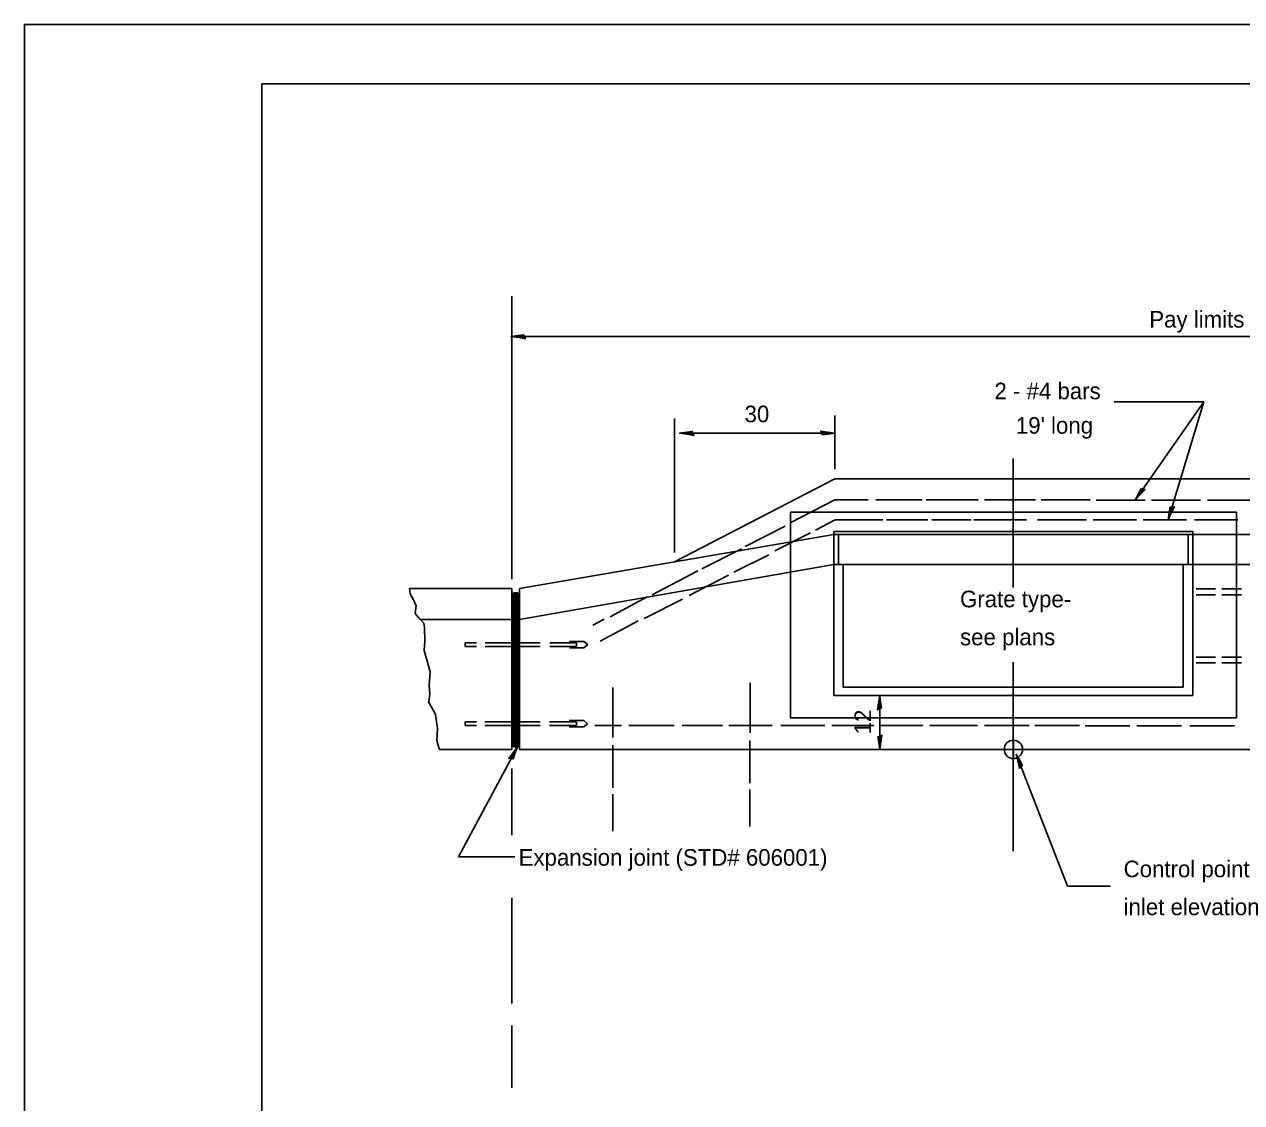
# Model space of a CAD drawing. Extents: x 0 to 2.83, y -0.12 to 1.83.
# Drawn here: x 0 to 0.855, y 1.076 to 1.833 of the extents above; entities that cross this region are included whole.
import ezdxf

# ---------------------------------------------------------------- set-up
doc = ezdxf.new("R2010")
doc.units = 0
for name, color, linetype in [('RD_Pr_Roadway_Dimensions', 7, 'Continuous'), ('RD_Pr_Roadway_Notes', 7, 'Continuous'), ('SH_General_Details', 7, 'Continuous'), ('SH_Printer_Plotting_Border', 7, 'Continuous')]:
    doc.layers.add(name, color=color, linetype=linetype)

msp = doc.modelspace()

# ---------------------------------------------------------------- linework, layer by layer
at = {"layer": 'RD_Pr_Roadway_Dimensions'}
for p, q in [((0.3422, 1.64237), (0.3422, 1.44377)), ((0.34177, 1.61413), (1.58242, 1.61413)), ((0.45646, 1.46249), (0.45646, 1.55649)), ((0.56908, 1.5209), (0.56908, 1.55869)), ((0.46005, 1.54621), (0.56908, 1.54621)), ((0.60052, 1.36211), (0.60052, 1.32417)), ((0.3422, 1.31083), (0.3422, 1.2641)), ((0.3422, 1.22008), (0.3422, 1.14583)), ((0.3422, 1.13037), (0.3422, 1.08648))]:
    msp.add_line(p, q, dxfattribs=at)
for points in [[(0.35095, 1.614), (0.35064, 1.61537), (0.34676, 1.61478), (0.34177, 1.61413), (0.3471, 1.6134), (0.35177, 1.61258), (0.35095, 1.614), (0.35054, 1.6149), (0.34512, 1.61412), (0.35105, 1.61308), (0.35017, 1.61425), (0.34768, 1.61409), (0.35008, 1.61373)], [(0.46923, 1.54608), (0.46892, 1.54745), (0.46504, 1.54686), (0.46005, 1.54621), (0.46538, 1.54548), (0.47005, 1.54466), (0.46923, 1.54608), (0.46882, 1.54699), (0.4634, 1.54621), (0.46933, 1.54517), (0.46845, 1.54633), (0.46596, 1.54617), (0.46836, 1.54581)], [(0.55989, 1.54635), (0.5602, 1.54498), (0.56408, 1.54557), (0.56908, 1.54621), (0.56375, 1.54695), (0.55908, 1.54777), (0.55989, 1.54635), (0.5603, 1.54544), (0.56572, 1.54622), (0.5598, 1.54726), (0.56067, 1.5461), (0.56316, 1.54625), (0.56077, 1.54662)], [(0.60039, 1.35293), (0.60176, 1.35323), (0.60117, 1.35712), (0.60052, 1.36211), (0.59979, 1.35678), (0.59897, 1.35211), (0.60039, 1.35293), (0.60129, 1.35334), (0.60051, 1.35875), (0.59947, 1.35283), (0.60064, 1.35371), (0.60048, 1.35619), (0.60012, 1.3538)], [(0.60065, 1.33335), (0.59928, 1.33304), (0.59987, 1.32916), (0.60052, 1.32417), (0.60125, 1.3295), (0.60207, 1.33417), (0.60065, 1.33335), (0.59975, 1.33294), (0.60053, 1.32752), (0.60157, 1.33344), (0.6004, 1.33257), (0.60056, 1.33008), (0.60092, 1.33247)]]:
    msp.add_lwpolyline(points, dxfattribs=at)
at = {"layer": 'RD_Pr_Roadway_Notes'}
for p, q in [((0.76504, 1.56821), (0.82813, 1.56821)), ((0.82813, 1.56821), (0.77979, 1.49931)), ((0.82813, 1.56821), (0.80302, 1.48544)), ((0.30479, 1.24874), (0.3462, 1.32599)), ((0.73228, 1.22826), (0.6964, 1.32082)), ((0.34434, 1.24874), (0.30479, 1.24874)), ((0.7626, 1.22826), (0.73228, 1.22826))]:
    msp.add_line(p, q, dxfattribs=at)
for points in [[(0.78517, 1.50675), (0.78387, 1.50728), (0.78213, 1.50376), (0.77979, 1.49931), (0.78345, 1.50325), (0.7868, 1.5066), (0.78517, 1.50675), (0.7842, 1.50693), (0.78172, 1.50205), (0.78598, 1.5063), (0.78452, 1.50625), (0.78322, 1.50412), (0.78489, 1.50588)], [(0.80582, 1.49419), (0.80442, 1.49429), (0.80385, 1.49041), (0.80302, 1.48544), (0.80527, 1.49033), (0.80741, 1.49456), (0.80582, 1.49419), (0.80483, 1.49406), (0.80401, 1.48865), (0.80672, 1.49402), (0.80535, 1.49352), (0.80478, 1.49109), (0.80582, 1.49328)], [(0.34175, 1.31796), (0.3431, 1.31758), (0.34441, 1.32128), (0.3462, 1.32599), (0.34304, 1.32164), (0.34011, 1.31791), (0.34175, 1.31796), (0.34274, 1.31789), (0.34461, 1.32304), (0.3409, 1.31831), (0.34234, 1.31853), (0.34337, 1.3208), (0.34192, 1.31886)], [(0.6996, 1.31221), (0.70076, 1.31299), (0.69881, 1.3164), (0.6964, 1.32082), (0.69765, 1.31559), (0.69857, 1.31094), (0.6996, 1.31221), (0.70029, 1.31292), (0.69761, 1.31769), (0.69878, 1.31179), (0.69955, 1.31303), (0.6985, 1.31529), (0.69903, 1.31293)]]:
    msp.add_lwpolyline(points, dxfattribs=at)
at = {"layer": 'SH_General_Details'}
for p, q in [((-0.00001, 1.83333), (-0.00001, 0)), ((2.83333, 1.83333), (-0.00001, 1.83333)), ((0.6942, 1.52859), (0.6942, 1.43798)), ((0.56908, 1.51424), (0.45646, 1.45582)), ((0.56908, 1.51424), (0.65361, 1.51424)), ((0.65361, 1.51424), (0.97524, 1.51424)), ((0.56908, 1.49936), (0.53776, 1.48334)), ((0.59244, 1.49936), (0.56908, 1.49936)), ((0.63028, 1.49936), (0.59785, 1.49936)), ((0.65361, 1.49936), (0.63323, 1.49936)), ((0.65361, 1.49936), (0.66958, 1.49936)), ((0.67401, 1.49936), (0.70988, 1.49936)), ((0.71381, 1.49936), (0.7482, 1.49936)), ((0.75254, 1.49931), (0.78693, 1.49931)), ((0.79125, 1.49931), (0.82565, 1.49931)), ((0.83068, 1.49931), (0.86508, 1.49931)), ((0.53793, 1.4909), (0.53793, 1.34629)), ((0.85107, 1.4909), (0.53793, 1.4909)), ((0.85107, 1.4909), (0.85107, 1.34629)), ((0.53426, 1.48095), (0.50596, 1.46663)), ((0.5693, 1.48552), (0.55541, 1.47808)), ((0.60276, 1.48552), (0.5693, 1.48552)), ((0.63421, 1.48552), (0.60522, 1.48552)), ((0.65361, 1.48552), (0.63716, 1.48552)), ((0.65361, 1.48552), (0.66467, 1.48552)), ((0.66664, 1.48552), (0.70352, 1.48552)), ((0.71133, 1.48544), (0.7457, 1.48544)), ((0.7504, 1.48544), (0.78087, 1.48544)), ((0.78557, 1.48544), (0.81603, 1.48544)), ((0.82145, 1.48544), (0.85191, 1.48544)), ((0.34757, 1.43712), (0.56827, 1.47503)), ((0.55191, 1.47633), (0.52695, 1.4636)), ((0.65361, 1.47721), (0.56827, 1.47721)), ((0.56827, 1.47721), (0.56827, 1.4537)), ((0.65361, 1.47503), (0.56827, 1.47503)), ((0.57159, 1.47503), (0.57159, 1.45404)), ((0.65361, 1.47721), (0.82026, 1.47721)), ((0.65361, 1.47503), (0.99866, 1.47503)), ((0.81714, 1.47504), (0.81714, 1.45404)), ((0.82026, 1.47721), (0.82026, 1.45383)), ((0.50342, 1.46504), (0.47554, 1.45095)), ((0.34767, 1.41548), (0.56827, 1.45404)), ((0.52266, 1.4609), (0.49811, 1.44856)), ((0.56822, 1.45369), (0.56822, 1.36203)), ((0.65361, 1.45404), (0.56827, 1.45404)), ((0.57489, 1.45375), (0.57489, 1.36789)), ((0.65361, 1.45404), (0.99866, 1.45404)), ((0.81359, 1.45404), (0.81359, 1.36789)), ((0.82026, 1.45404), (0.82026, 1.36203)), ((0.47284, 1.44952), (0.44072, 1.43265)), ((0.49446, 1.44649), (0.46679, 1.43233)), ((0.34223, 1.4371), (0.27046, 1.4371)), ((0.34223, 1.32417), (0.34223, 1.4371)), ((0.34757, 1.32417), (0.34757, 1.43712)), ((0.82264, 1.43699), (0.83632, 1.43699)), ((0.84078, 1.43699), (0.85446, 1.43699)), ((0.34337, 1.40866), (0.34337, 1.43419)), ((0.34337, 1.43419), (0.34649, 1.43419)), ((0.34441, 1.40866), (0.34441, 1.43419)), ((0.34545, 1.40866), (0.34545, 1.43419)), ((0.34649, 1.40866), (0.34649, 1.43419)), ((0.43738, 1.43138), (0.41131, 1.41722)), ((0.46203, 1.42979), (0.43516, 1.4161)), ((0.82264, 1.43283), (0.83632, 1.43283)), ((0.84078, 1.43283), (0.85446, 1.43283)), ((0.34223, 1.41549), (0.27787, 1.41549)), ((0.40718, 1.41562), (0.39907, 1.41149)), ((0.43102, 1.41451), (0.40434, 1.40022)), ((0.34337, 1.32595), (0.34337, 1.40866)), ((0.34441, 1.32595), (0.34441, 1.40866)), ((0.34545, 1.32595), (0.34545, 1.40866)), ((0.34649, 1.32595), (0.34649, 1.40866)), ((0.30957, 1.39909), (0.30957, 1.39647)), ((0.30957, 1.39909), (0.31743, 1.39909)), ((0.30957, 1.39647), (0.31743, 1.39647)), ((0.32346, 1.39909), (0.34223, 1.39909)), ((0.32346, 1.39647), (0.34223, 1.39647)), ((0.34757, 1.39909), (0.36223, 1.39909)), ((0.34757, 1.39647), (0.36223, 1.39647)), ((0.36884, 1.39909), (0.38763, 1.39909)), ((0.36884, 1.39647), (0.38763, 1.39647)), ((0.38284, 1.39997), (0.39283, 1.39997)), ((0.39283, 1.3956), (0.38284, 1.3956)), ((0.38763, 1.39909), (0.38763, 1.39647)), ((0.39283, 1.39997), (0.39554, 1.39778)), ((0.39554, 1.39778), (0.39283, 1.3956)), ((0.69424, 1.38551), (0.69424, 1.25265)), ((0.82264, 1.38909), (0.83632, 1.38909)), ((0.82264, 1.38493), (0.83632, 1.38493)), ((0.84078, 1.38909), (0.85446, 1.38909)), ((0.84078, 1.38493), (0.85446, 1.38493)), ((0.41311, 1.3326), (0.41311, 1.36765)), ((0.50953, 1.33594), (0.50953, 1.37098)), ((0.57489, 1.36789), (0.81359, 1.36789)), ((0.56822, 1.36203), (0.82026, 1.36203)), ((0.3095, 1.34358), (0.3095, 1.34095)), ((0.31736, 1.34358), (0.3095, 1.34358)), ((0.34223, 1.34358), (0.3234, 1.34358)), ((0.34757, 1.34358), (0.36217, 1.34358)), ((0.36878, 1.34358), (0.38756, 1.34358)), ((0.38262, 1.34445), (0.39277, 1.34445)), ((0.38756, 1.34358), (0.38756, 1.34095)), ((0.39277, 1.34445), (0.39547, 1.34226)), ((0.39547, 1.34226), (0.39277, 1.34008)), ((0.53793, 1.34629), (0.85107, 1.34629)), ((0.31736, 1.34095), (0.3095, 1.34095)), ((0.34223, 1.34095), (0.3234, 1.34095)), ((0.34757, 1.34095), (0.36217, 1.34095)), ((0.36878, 1.34095), (0.38756, 1.34095)), ((0.38262, 1.34008), (0.39277, 1.34008)), ((0.40061, 1.34097), (0.41936, 1.34097)), ((0.4244, 1.3409), (0.45634, 1.3409)), ((0.46174, 1.3409), (0.49024, 1.3409)), ((0.49466, 1.3409), (0.52513, 1.3409)), ((0.53102, 1.3409), (0.56198, 1.3409)), ((0.56689, 1.3409), (0.59637, 1.3409)), ((0.60129, 1.3409), (0.63077, 1.3409)), ((0.63568, 1.3409), (0.66909, 1.3409)), ((0.67401, 1.3409), (0.70545, 1.3409)), ((0.70938, 1.3409), (0.74083, 1.3409)), ((0.74472, 1.3408), (0.77617, 1.3408)), ((0.78095, 1.3408), (0.8124, 1.3408)), ((0.81825, 1.3408), (0.8497, 1.3408)), ((0.34649, 1.32595), (0.34337, 1.32595)), ((0.41311, 1.29722), (0.41311, 1.3272)), ((0.50928, 1.30056), (0.50928, 1.33053)), ((0.69439, 1.33066), (0.69439, 1.32421)), ((0.34223, 1.32417), (0.29128, 1.32417)), ((0.34757, 1.32417), (0.55603, 1.32417)), ((0.55603, 1.32417), (0.98435, 1.32417)), ((0.69439, 1.32421), (0.68794, 1.32421)), ((0.69439, 1.31775), (0.69439, 1.32421)), ((0.69439, 1.32421), (0.70084, 1.32421)), ((0.41311, 1.26676), (0.41311, 1.2928)), ((0.50928, 1.27009), (0.50928, 1.29614))]:
    msp.add_line(p, q, dxfattribs=at)
msp.add_lwpolyline([(0.16666, 1.79167), (2.79166, 1.79167), (2.79166, 0.04167), (0.16666, 0.04167)], close=True, dxfattribs=at)
msp.add_lwpolyline([(0.27046, 1.4371), (0.27093, 1.43351), (0.27291, 1.42967), (0.27514, 1.42495), (0.27442, 1.41974), (0.27759, 1.41576), (0.28045, 1.41296), (0.28087, 1.40999), (0.28108, 1.40046), (0.28061, 1.39359), (0.28503, 1.37868), (0.28425, 1.36897), (0.28472, 1.36324), (0.28394, 1.35726), (0.28867, 1.34868), (0.29018, 1.33889), (0.28956, 1.33045), (0.29128, 1.32472)], dxfattribs=at)
msp.add_circle((0.69439, 1.32421), 0.00645, dxfattribs=at)
for start, end in [(0.02994, 90.03008), (179.96993, 269.96992)]:
    msp.add_arc((0.69439, 1.3242), 0.00645, start, end, dxfattribs=at)
at = {"layer": 'SH_Printer_Plotting_Border'}
msp.add_lwpolyline([(-0.00001, 0), (2.83333, 0), (2.83333, 1.83333), (-0.00001, 1.83333)], close=True, dxfattribs=at)

# ---------------------------------------------------------------- texts
at = {"layer": 'RD_Pr_Roadway_Dimensions'}
for s, height, p in [('Pay limits of INLETS, TYPE G-1 DOUBLE, SPECIAL', 0.0116667, (0.78981, 1.62038)), ('30', 0.011667, (0.50566, 1.55393))]:
    msp.add_text(s, height=height, dxfattribs=at).set_placement(p)
msp.add_text('12', height=0.011667, rotation=90, dxfattribs=at).set_placement((0.59445, 1.33477))
at = {"layer": 'RD_Pr_Roadway_Notes'}
for s, height, p in [('2 - #4 bars', 0.0116667, (0.68111, 1.57006)), ("  19' long", 0.011667, (0.68748, 1.54589)), ('Grate type-', 0.0116667, (0.65694, 1.42398)), ('see plans', 0.011667, (0.65694, 1.39731)), ('Expansion joint (STD# 606001)', 0.0116667, (0.34703, 1.24254)), ('Control point for', 0.0116667, (0.77179, 1.23445)), ('inlet elevation', 0.0116667, (0.77179, 1.20779))]:
    msp.add_text(s, height=height, dxfattribs=at).set_placement(p)

doc.saveas('drawing.dxf')
